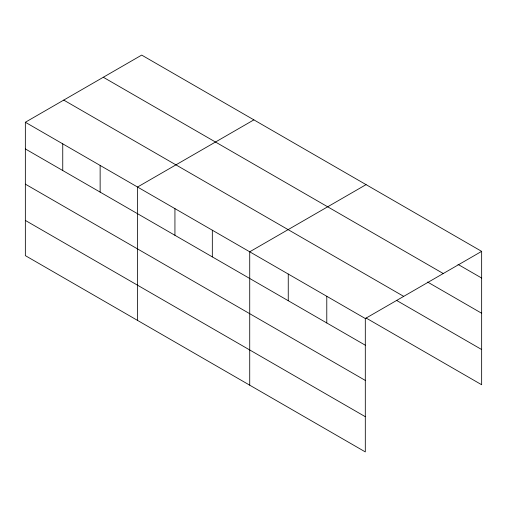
<?xml version="1.0" encoding="UTF-8"?>
<svg xmlns="http://www.w3.org/2000/svg" width="507" height="507" viewBox="0 0 507 507"><rect width="100%" height="100%" fill="white"/><g stroke="black" fill="none" stroke-linecap="round" stroke-linejoin="round"><path stroke-width="0.76" d="M25.35 122.257L365.306 318.535L365.306 451.908L25.35 255.636L25.35 122.257L141.694 55.092L481.65 251.364L481.65 384.743L366.067 318.009M253.88 119.861L137.536 187.032L137.536 320.405M366.067 184.63L249.723 251.802L249.723 385.174M365.306 318.535L481.65 251.364M457.992 264.381L481.65 278.039M103.301 77.254L443.257 273.533M427.572 282.031L481.65 313.25M63.743 100.094L403.699 296.367M396.48 300.359L481.65 349.532M25.35 148.931L365.306 345.21M25.35 184.142L365.306 380.421M25.35 220.425L365.306 416.697M326.781 296.291L326.781 322.965M288.255 274.046L288.255 300.721M212.325 230.21L212.325 256.884M174.934 208.618L174.934 235.292M100.139 165.44L100.139 192.115M62.748 143.849L62.748 170.523"/></g></svg>
